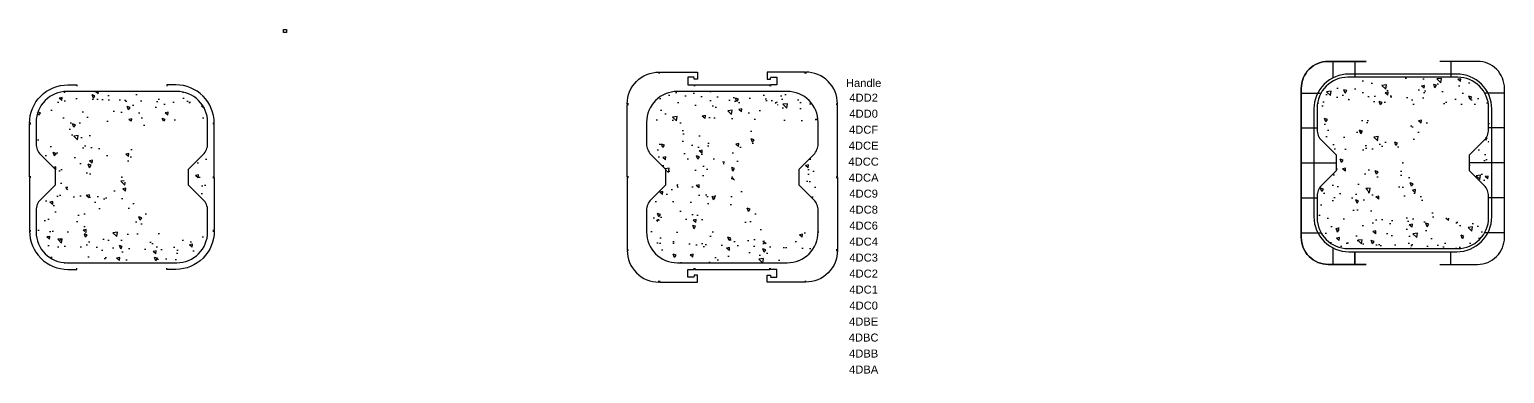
# Model space of a CAD drawing. Header units: millimetres. Extents: x -7838 to 162527, y -32093 to 60038.
# Drawn here: x 114870 to 138087, y 41262 to 46685 of the extents above; entities that cross this region are included whole.
import ezdxf

# ---------------------------------------------------------------- set-up
doc = ezdxf.new("R2010")
doc.units = ezdxf.units.MM
doc.layers.add('002 - STRUCTURAL STEEL', color=4, linetype='Continuous')
doc.layers.add('AR_TVM', color=7, linetype='Continuous')
doc.layers.add('A-COLS  CUT', color=5, linetype='Continuous', lineweight=25)
doc.styles.get("Standard").update_dxf_attribs({"font": 'arial.ttf'})

# ---------------------------------------------------------------- blocks, each defined once
blk = doc.blocks.new('A$C3f6ca57f')
at = {"layer": 'AR_TVM'}
h = blk.add_hatch(dxfattribs=at)
h.set_pattern_fill('AR-CONC', color=0, scale=3, angle=90, style=0)
h.set_pattern_definition([(140, (65844.4, 14380.63), (47.8173, 546.554), [57.15, -628.65]), (85, (65844.4, 14380.6), (-573.1705, -105.7303), [45.72, -502.9218]), (190.45144, (65848.4, 14426.17), (-525.3533, 440.8237), [48.57, -534.2707]), (136.1842, (65692, 14380.6), (126.127, 813.237), [85.725, -942.975]), (186.6356, (65702.5, 14448.4), (-742.278, 712.212), [72.855, -801.407]), (81.1842, (65692, 14380.6), (-742.278, 712.212), [68.58, -754.379]), (111, (65730.1, 14456.83), (306.7956, 454.8432), [57.15, -628.65]), (56, (65730.1, 14456.8), (-552.564, 185.406), [45.72, -502.92]), (161.45144, (65755.66, 14494.73), (-245.7683, 640.2493), [48.57, -534.27]), (127.5, (65844.4, 14380.63), (-253.6651, 9.2658), [0, -496.824, 0, -510.54, 0, -504.825]), (97.5, (65844.4, 14380.63), (-300.5417, 200.459), [0, -291.084, 0, -485.394, 0, -192.405]), (57.5, (65844.4, 14210.7), (17.18623, 406.7718), [0, -190.5, 0, -594.36, 0, -788.67]), (47.5, (65844.4, 14134.5), (-76.2795, 444.3875), [0, -247.65, 0, -394.716, 0, -560.07])])
edge = h.paths.add_edge_path()
edge.add_arc((-865, -865), 486, 178.2671, 271.7329)
edge.add_arc((-865, 865), 486, 88.2671, 181.7329)
edge.add_arc((865, -865), 486, 268.2671, 361.7329)
edge.add_arc((865, 865), 486, -1.7329, 91.7329)
edge.add_line((-879, -1350), (879, -1350))
edge.add_line((-879, 1350), (879, 1350))
edge.add_line((-1350, -879), (-1350, -475))
edge.add_arc((-1119, -528), 237, 139.8017, 167.0682, ccw=False)
edge.add_line((-1300, -375), (-1050, -125))
edge.add_line((-1050, -125), (-1050, 125))
edge.add_line((-1050, 125), (-1300, 375))
edge.add_arc((-1119, 528), 237, 192.9318, 220.1983, ccw=False)
edge.add_line((-1350, 475), (-1350, 879))
edge.add_line((1350, 879), (1350, 475))
edge.add_arc((1119, 528), 237, -40.1983, -12.9318, ccw=False)
edge.add_line((1300, 375), (1050, 125))
edge.add_line((1050, 125), (1050, -125))
edge.add_line((1050, -125), (1300, -375))
edge.add_arc((1119, -528), 237, 12.9318, 40.1983, ccw=False)
edge.add_line((1350, -475), (1350, -879))
at = {"color": 0}
blk.add_point((0, 0), dxfattribs=at)
at = {"layer": 'A-COLS  CUT', "color": 0}
blk.add_lwpolyline([(1050, 125), (1281, 356, 0.198912), (1350, 523), (1350, 865, 0.414214), (865, 1350), (-865, 1350, 0.414214), (-1350, 865), (-1350, 523, 0.198912), (-1281, 356), (-1050, 125), (-1050, -125), (-1281, -356, 0.198912), (-1350, -523), (-1350, -865, 0.414214), (-865, -1350), (865, -1350, 0.414214), (1350, -865), (1350, -523, 0.198912), (1281, -356), (1050, -125)], format="xyb", close=True, dxfattribs=at)
blk = doc.blocks.new('*U245')
blk.add_lwpolyline([(-25, -25), (25, -25), (25, 25), (-25, 25)], close=True)
blk = doc.blocks.new('A$C3ed3def5')
at = {"layer": '002 - STRUCTURAL STEEL'}
for p, q in [((-1100, 1600), (-1100, 1340)), ((-755, 1600), (-755, 1400)), ((755, 1600), (755, 1400)), ((-1600, 1100), (-1340, 1100)), ((1600, 1100), (1340, 1100)), ((-1600, 550), (-1400, 550)), ((1600, 550), (1400, 550)), ((-1600, 0), (-1400, 0)), ((1600, 0), (1400, 0)), ((-1600, -550), (-1400, -550)), ((1600, -550), (1400, -550)), ((-1600, -1100), (-1340, -1100)), ((1600, -1100), (1340, -1100)), ((-1100, -1340), (-1100, -1600)), ((-755, -1400), (-755, -1600)), ((755, -1600), (755, -1400))]:
    blk.add_line(p, q, dxfattribs=at)
blk = doc.blocks.new('A$C24cb8a65')
at = {"layer": 'AR_TVM'}
h = blk.add_hatch(dxfattribs=at)
h.set_pattern_fill('AR-CONC', color=0, scale=3, angle=90, style=0)
h.set_pattern_definition([(140, (65844.4, 14380.63), (47.8173, 546.554), [57.15, -628.65]), (85, (65844.4, 14380.6), (-573.1705, -105.7303), [45.72, -502.9218]), (190.45144, (65848.4, 14426.17), (-525.3533, 440.8237), [48.57, -534.2707]), (136.1842, (65692, 14380.6), (126.127, 813.237), [85.725, -942.975]), (186.6356, (65702.5, 14448.4), (-742.278, 712.212), [72.855, -801.407]), (81.1842, (65692, 14380.6), (-742.278, 712.212), [68.58, -754.379]), (111, (65730.1, 14456.83), (306.7956, 454.8432), [57.15, -628.65]), (56, (65730.1, 14456.8), (-552.564, 185.406), [45.72, -502.92]), (161.45144, (65755.66, 14494.73), (-245.7683, 640.2493), [48.57, -534.27]), (127.5, (65844.4, 14380.63), (-253.6651, 9.2658), [0, -496.824, 0, -510.54, 0, -504.825]), (97.5, (65844.4, 14380.63), (-300.5417, 200.459), [0, -291.084, 0, -485.394, 0, -192.405]), (57.5, (65844.4, 14210.7), (17.18623, 406.7718), [0, -190.5, 0, -594.36, 0, -788.67]), (47.5, (65844.4, 14134.5), (-76.2795, 444.3875), [0, -247.65, 0, -394.716, 0, -560.07])])
edge = h.paths.add_edge_path()
edge.add_arc((-865, -865), 486, 178.2671, 271.7329)
edge.add_arc((-865, 865), 486, 88.2671, 181.7329)
edge.add_arc((865, -865), 486, 268.2671, 361.7329)
edge.add_arc((865, 865), 486, -1.7329, 91.7329)
edge.add_line((-879, -1350), (879, -1350))
edge.add_line((-879, 1350), (879, 1350))
edge.add_line((-1350, -879), (-1350, -475))
edge.add_arc((-1119, -528), 237, 139.8017, 167.0682, ccw=False)
edge.add_line((-1300, -375), (-1050, -125))
edge.add_line((-1050, -125), (-1050, 125))
edge.add_line((-1050, 125), (-1300, 375))
edge.add_arc((-1119, 528), 237, 192.9318, 220.1983, ccw=False)
edge.add_line((-1350, 475), (-1350, 879))
edge.add_line((1350, 879), (1350, 475))
edge.add_arc((1119, 528), 237, -40.1983, -12.9318, ccw=False)
edge.add_line((1300, 375), (1050, 125))
edge.add_line((1050, 125), (1050, -125))
edge.add_line((1050, -125), (1300, -375))
edge.add_arc((1119, -528), 237, 12.9318, 40.1983, ccw=False)
edge.add_line((1350, -475), (1350, -879))
at = {"color": 0}
blk.add_point((0, 0), dxfattribs=at)
for p in [(0, 0, 402), (0, 0, 2492), (0, 0, 1970), (0, 0, 1447), (0, 0, 924)]:
    blk.add_blockref('A$C3ed3def5', p)

msp = doc.modelspace()

# ---------------------------------------------------------------- linework, layer by layer
for p, q in [((135387.40734, 46182.02618, 402), (135387.40734, 46182.02618, 2492)), ((135732.40734, 45981.96163, 402), (135732.40734, 45981.96163, 2492)), ((135882.40734, 46181.96163, 402), (135882.40734, 46181.96163, 2492)), ((136487.40734, 45981.96163, 402), (136487.40734, 45981.96163, 2492)), ((137092.40734, 46181.96163, 402), (137092.40734, 46181.96163, 2492)), ((137242.40734, 45981.96163, 402), (137242.40734, 45981.96163, 2492)), ((137587.40734, 46182.02618, 402), (137587.40734, 46182.02618, 2492)), ((134887.51606, 45681.96163, 402), (134887.51606, 45681.96163, 2492)), ((138087.29863, 45681.96163, 402), (138087.29863, 45681.96163, 2492)), ((134887.51606, 45131.96163, 402), (134887.51606, 45131.96163, 2492)), ((138087.29863, 45131.96163, 402), (138087.29863, 45131.96163, 2492)), ((134887.40734, 44581.96163, 402), (134887.40734, 44581.96163, 2492)), ((138087.40734, 44581.96163, 402), (138087.40734, 44581.96163, 2492)), ((134887.51606, 44031.96163, 402), (134887.51606, 44031.96163, 2492)), ((138087.29863, 44031.96163, 402), (138087.29863, 44031.96163, 2492)), ((134887.51606, 43481.96163, 402), (134887.51606, 43481.96163, 2492)), ((138087.29863, 43481.96163, 402), (138087.29863, 43481.96163, 2492)), ((135387.40734, 42981.93033, 402), (135387.40734, 42981.93033, 2492)), ((135732.40734, 43181.96163, 402), (135732.40734, 43181.96163, 2492)), ((135882.40734, 42981.96163, 402), (135882.40734, 42981.96163, 2492)), ((136487.40734, 43181.96163, 402), (136487.40734, 43181.96163, 2492)), ((137092.40734, 42981.96163, 402), (137092.40734, 42981.96163, 2492)), ((137242.40734, 43181.96163, 402), (137242.40734, 43181.96163, 2492)), ((137587.40734, 42981.93033, 402), (137587.40734, 42981.93033, 2492))]:
    msp.add_line(p, q)
for points in [[(124298.14789, 45513.04116), (124278.14789, 45513.04116, -0.4142135624), (124778.14789, 46013.04116), (124778.14789, 45993.04116)], [(127568.14789, 45513.04116), (127588.14789, 45513.04116, 0.4142135624), (127088.14789, 46013.04116), (127088.14789, 45993.04116)], [(114890.24574, 45208.04116), (114870.24574, 45208.04116, -0.4142135624), (115474.24574, 45812.04116), (115614.24574, 45812.04116), (115614.24574, 45792.04116)], [(117758.24574, 45208.04116), (117778.24574, 45208.04116, 0.4142135624), (117174.24574, 45812.04116), (117034.24574, 45812.04116), (117034.24574, 45792.04116)], [(114890.24574, 43508.04116), (114870.24574, 43508.04116, 0.4142135624), (115474.24574, 42904.04116), (115614.24574, 42904.04116), (115614.24574, 42924.04116)], [(117758.24574, 43508.04116), (117778.24574, 43508.04116, -0.4142135624), (117174.24574, 42904.04116), (117034.24574, 42904.04116), (117034.24574, 42924.04116)], [(124298.14789, 43203.04116), (124278.14789, 43203.04116, 0.4142135624), (124778.14789, 42703.04116), (124778.14789, 42723.04116)], [(127568.14789, 43203.04116), (127588.14789, 43203.04116, -0.4142135624), (127088.14789, 42703.04116), (127088.14789, 42723.04116)]]:
    msp.add_lwpolyline(points, format="xyb")
for points in [[(124788.14789, 45993.04116), (124788.14789, 46013.04116), (125383.14789, 46013.04116), (125383.14789, 45904.04116), (125333.14789, 45904.04116), (125333.14789, 45924.04116)], [(127078.14789, 45993.04116), (127078.14789, 46013.04116), (126483.14789, 46013.04116), (126483.14789, 45904.04116), (126533.14789, 45904.04116), (126533.14789, 45924.04116)], [(125333.14789, 45933.04116), (125233.14789, 45933.04116), (125233.14789, 45812.04116), (125333.14789, 45812.04116), (125333.14789, 45792.04116)], [(125343.14789, 45792.04116), (125343.14789, 45812.04116), (126523.14789, 45812.04116), (126523.14789, 45792.04116)], [(126533.14789, 45933.04116), (126633.14789, 45933.04116), (126633.14789, 45812.04116), (126533.14789, 45812.04116), (126533.14789, 45792.04116)], [(124298.14789, 44363.04116), (124278.14789, 44363.04116), (124278.14789, 45503.04116), (124298.14789, 45503.04116)], [(127568.14789, 44363.04116), (127588.14789, 44363.04116), (127588.14789, 45503.04116), (127568.14789, 45503.04116)], [(114890.24574, 44363.04116), (114870.24574, 44363.04116), (114870.24574, 45198.04116), (114890.24574, 45198.04116)], [(117758.24574, 44363.04116), (117778.24574, 44363.04116), (117778.24574, 45198.04116), (117758.24574, 45198.04116)], [(114890.24574, 44353.04116), (114870.24574, 44353.04116), (114870.24574, 43518.04116), (114890.24574, 43518.04116)], [(117758.24574, 44353.04116), (117778.24574, 44353.04116), (117778.24574, 43518.04116), (117758.24574, 43518.04116)], [(124298.14789, 44353.04116), (124278.14789, 44353.04116), (124278.14789, 43213.04116), (124298.14789, 43213.04116)], [(127568.14789, 44353.04116), (127588.14789, 44353.04116), (127588.14789, 43213.04116), (127568.14789, 43213.04116)], [(124788.14789, 42723.04116), (124788.14789, 42703.04116), (125383.14789, 42703.04116), (125383.14789, 42812.04116), (125333.14789, 42812.04116), (125333.14789, 42792.04116)], [(125333.14789, 42783.04116), (125233.14789, 42783.04116), (125233.14789, 42904.04116), (125333.14789, 42904.04116), (125333.14789, 42924.04116)], [(125343.14789, 42924.04116), (125343.14789, 42904.04116), (126523.14789, 42904.04116), (126523.14789, 42924.04116)], [(127078.14789, 42723.04116), (127078.14789, 42703.04116), (126483.14789, 42703.04116), (126483.14789, 42812.04116), (126533.14789, 42812.04116), (126533.14789, 42792.04116)], [(126533.14789, 42783.04116), (126633.14789, 42783.04116), (126633.14789, 42904.04116), (126533.14789, 42904.04116), (126533.14789, 42924.04116)]]:
    msp.add_lwpolyline(points)
at = {"layer": '002 - STRUCTURAL STEEL'}
for p, q in [((135732.40734, 46182.03182, 402), (135732.40734, 45931.96163, 402)), ((135732.40734, 46182.03182, 2492.5), (135732.40734, 45931.96163, 2492.5)), ((135732.40734, 46182.03182, 1969.5), (135732.40734, 45931.96163, 1969.5)), ((135732.40734, 46182.03182, 1447), (135732.40734, 45931.96163, 1447)), ((135732.40734, 46182.03182, 924.5), (135732.40734, 45931.96163, 924.5)), ((137242.40734, 46182.03182, 402), (137242.40734, 45931.96163, 402)), ((137242.40734, 46182.03182, 2492.5), (137242.40734, 45931.96163, 2492.5)), ((137242.40734, 46182.03182, 1969.5), (137242.40734, 45931.96163, 1969.5)), ((137242.40734, 46182.03182, 1447), (137242.40734, 45931.96163, 1447)), ((137242.40734, 46182.03182, 924.5), (137242.40734, 45931.96163, 924.5)), ((134887.51606, 45681.96163, 402), (135197.5094, 45681.96163, 402)), ((134887.51606, 45681.96163, 2492.5), (135197.5094, 45681.96163, 2492.5)), ((134887.51606, 45681.96163, 1969.5), (135197.5094, 45681.96163, 1969.5)), ((134887.51606, 45681.96163, 1447), (135197.5094, 45681.96163, 1447)), ((134887.51606, 45681.96163, 924.5), (135197.5094, 45681.96163, 924.5)), ((138087.29863, 45681.96163, 402), (137777.30529, 45681.96163, 402)), ((138087.29863, 45681.96163, 2492.5), (137777.30529, 45681.96163, 2492.5)), ((138087.29863, 45681.96163, 1969.5), (137777.30529, 45681.96163, 1969.5)), ((138087.29863, 45681.96163, 1447), (137777.30529, 45681.96163, 1447)), ((138087.29863, 45681.96163, 924.5), (137777.30529, 45681.96163, 924.5)), ((134887.51606, 45131.96163, 402), (135137.40734, 45131.96163, 402)), ((134887.51606, 45131.96163, 2492.5), (135137.40734, 45131.96163, 2492.5)), ((134887.51606, 45131.96163, 1969.5), (135137.40734, 45131.96163, 1969.5)), ((134887.51606, 45131.96163, 1447), (135137.40734, 45131.96163, 1447)), ((134887.51606, 45131.96163, 924.5), (135137.40734, 45131.96163, 924.5)), ((138087.29863, 45131.96163, 402), (137837.40734, 45131.96163, 402)), ((138087.29863, 45131.96163, 2492.5), (137837.40734, 45131.96163, 2492.5)), ((138087.29863, 45131.96163, 1969.5), (137837.40734, 45131.96163, 1969.5)), ((138087.29863, 45131.96163, 1447), (137837.40734, 45131.96163, 1447)), ((138087.29863, 45131.96163, 924.5), (137837.40734, 45131.96163, 924.5)), ((134887.51606, 44581.96163, 402), (135437.40734, 44581.96163, 402)), ((134887.51606, 44581.96163, 2492.5), (135437.40734, 44581.96163, 2492.5)), ((134887.51606, 44581.96163, 1969.5), (135437.40734, 44581.96163, 1969.5)), ((134887.51606, 44581.96163, 1447), (135437.40734, 44581.96163, 1447)), ((134887.51606, 44581.96163, 924.5), (135437.40734, 44581.96163, 924.5)), ((138087.29863, 44581.96163, 402), (137537.40734, 44581.96163, 402)), ((138087.29863, 44581.96163, 2492.5), (137537.40734, 44581.96163, 2492.5)), ((138087.29863, 44581.96163, 1969.5), (137537.40734, 44581.96163, 1969.5)), ((138087.29863, 44581.96163, 1447), (137537.40734, 44581.96163, 1447)), ((138087.29863, 44581.96163, 924.5), (137537.40734, 44581.96163, 924.5)), ((134887.51606, 44031.96163, 402), (135137.40734, 44031.96163, 402)), ((134887.51606, 44031.96163, 2492.5), (135137.40734, 44031.96163, 2492.5)), ((134887.51606, 44031.96163, 1969.5), (135137.40734, 44031.96163, 1969.5)), ((134887.51606, 44031.96163, 1447), (135137.40734, 44031.96163, 1447)), ((134887.51606, 44031.96163, 924.5), (135137.40734, 44031.96163, 924.5)), ((138087.29863, 44031.96163, 402), (137837.40734, 44031.96163, 402)), ((138087.29863, 44031.96163, 2492.5), (137837.40734, 44031.96163, 2492.5)), ((138087.29863, 44031.96163, 1969.5), (137837.40734, 44031.96163, 1969.5)), ((138087.29863, 44031.96163, 1447), (137837.40734, 44031.96163, 1447)), ((138087.29863, 44031.96163, 924.5), (137837.40734, 44031.96163, 924.5)), ((134887.51606, 43481.96163, 402), (135197.5094, 43481.96163, 402)), ((134887.51606, 43481.96163, 2492.5), (135197.5094, 43481.96163, 2492.5)), ((134887.51606, 43481.96163, 1969.5), (135197.5094, 43481.96163, 1969.5)), ((134887.51606, 43481.96163, 1447), (135197.5094, 43481.96163, 1447)), ((134887.51606, 43481.96163, 924.5), (135197.5094, 43481.96163, 924.5)), ((138087.29863, 43481.96163, 402), (137777.30529, 43481.96163, 402)), ((138087.29863, 43481.96163, 2492.5), (137777.30529, 43481.96163, 2492.5)), ((138087.29863, 43481.96163, 1969.5), (137777.30529, 43481.96163, 1969.5)), ((138087.29863, 43481.96163, 1447), (137777.30529, 43481.96163, 1447)), ((138087.29863, 43481.96163, 924.5), (137777.30529, 43481.96163, 924.5)), ((135732.40734, 42981.89144, 402), (135732.40734, 43181.96163, 402)), ((135732.40734, 42981.89144, 2492.5), (135732.40734, 43181.96163, 2492.5)), ((135732.40734, 42981.89144, 1969.5), (135732.40734, 43181.96163, 1969.5)), ((135732.40734, 42981.89144, 1447), (135732.40734, 43181.96163, 1447)), ((135732.40734, 42981.89144, 924.5), (135732.40734, 43181.96163, 924.5)), ((137242.40734, 42981.89144, 402), (137242.40734, 43181.96163, 402)), ((137242.40734, 42981.89144, 2492.5), (137242.40734, 43181.96163, 2492.5)), ((137242.40734, 42981.89144, 1969.5), (137242.40734, 43181.96163, 1969.5)), ((137242.40734, 42981.89144, 1447), (137242.40734, 43181.96163, 1447)), ((137242.40734, 42981.89144, 924.5), (137242.40734, 43181.96163, 924.5))]:
    msp.add_line(p, q, dxfattribs=at)
for points, elevation in [([(135907.40734, 46181.96163), (135312.40734, 46181.96163, 0.4142135624), (134887.40734, 45756.96163), (134887.40734, 43406.96163, 0.4142135624), (135312.40734, 42981.96163), (135907.40734, 42981.96163)], 402), ([(135907.40734, 46181.96163), (135312.40734, 46181.96163, 0.4142135624), (134887.40734, 45756.96163), (134887.40734, 43406.96163, 0.4142135624), (135312.40734, 42981.96163), (135907.40734, 42981.96163)], 924.5), ([(135907.40734, 46181.96163), (135312.40734, 46181.96163, 0.4142135624), (134887.40734, 45756.96163), (134887.40734, 43406.96163, 0.4142135624), (135312.40734, 42981.96163), (135907.40734, 42981.96163)], 1447), ([(135907.40734, 46181.96163), (135312.40734, 46181.96163, 0.4142135624), (134887.40734, 45756.96163), (134887.40734, 43406.96163, 0.4142135624), (135312.40734, 42981.96163), (135907.40734, 42981.96163)], 1969.5), ([(135907.40734, 42981.96163), (135312.40734, 42981.96163, -0.4142135624), (134887.40734, 43406.96163), (134887.40734, 45756.96163, -0.4142135624), (135312.40734, 46181.96163), (135907.40734, 46181.96163)], 2492.5), ([(137067.40734, 42981.96163), (137662.40734, 42981.96163, 0.4142135624), (138087.40734, 43406.96163), (138087.40734, 45756.96163, 0.4142135624), (137662.40734, 46181.96163), (137067.40734, 46181.96163)], 402), ([(137067.40734, 42981.96163), (137662.40734, 42981.96163, 0.4142135624), (138087.40734, 43406.96163), (138087.40734, 45756.96163, 0.4142135624), (137662.40734, 46181.96163), (137067.40734, 46181.96163)], 924.5), ([(137067.40734, 42981.96163), (137662.40734, 42981.96163, 0.4142135624), (138087.40734, 43406.96163), (138087.40734, 45756.96163, 0.4142135624), (137662.40734, 46181.96163), (137067.40734, 46181.96163)], 1447), ([(137067.40734, 42981.96163), (137662.40734, 42981.96163, 0.4142135624), (138087.40734, 43406.96163), (138087.40734, 45756.96163, 0.4142135624), (137662.40734, 46181.96163), (137067.40734, 46181.96163)], 1969.5), ([(137067.40734, 42981.96163), (137662.40734, 42981.96163, 0.4142135624), (138087.40734, 43406.96163), (138087.40734, 45756.96163, 0.4142135624), (137662.40734, 46181.96163), (137067.40734, 46181.96163)], 2492.5)]:
    msp.add_lwpolyline(points, format="xyb", dxfattribs=dict(at, elevation=elevation))
for elevation in [237, 402]:
    msp.add_lwpolyline([(135087.40734, 45431.96163), (135087.40734, 43731.96163, 0.4142135624), (135637.40734, 43181.96163), (137337.40734, 43181.96163, 0.4142135624), (137887.40734, 43731.96163), (137887.40734, 45431.96163, 0.4142135624), (137337.40734, 45981.96163), (135637.40734, 45981.96163, 0.4142135624)], format="xyb", close=True, dxfattribs=dict(at, elevation=elevation))
for points, elevation in [([(137337.40734, 45981.96163), (135637.40734, 45981.96163)], 924.5), ([(137337.40734, 45981.96163), (135637.40734, 45981.96163)], 1447), ([(137337.40734, 45981.96163), (135637.40734, 45981.96163)], 1969.5), ([(137337.40734, 45981.96163), (135637.40734, 45981.96163)], 2492), ([(135637.40734, 43181.96163), (137337.40734, 43181.96163)], 924.5), ([(135637.40734, 43181.96163), (137337.40734, 43181.96163)], 1447), ([(135637.40734, 43181.96163), (137337.40734, 43181.96163)], 1969.5), ([(135637.40734, 43181.96163), (137337.40734, 43181.96163)], 2492)]:
    msp.add_lwpolyline(points, dxfattribs=dict(at, elevation=elevation))

# ---------------------------------------------------------------- block references
msp.add_blockref('A$C24cb8a65', (136487.40734, 44581.96163))
at = {"color": 8}
for p in [(136487.40734, 44581.96163), (116324.24574, 44358.04116), (125933.14789, 44358.04116)]:
    msp.add_blockref('A$C3f6ca57f', p, dxfattribs=at)
at = {"layer": '002 - STRUCTURAL STEEL', "xscale": -1}
msp.add_blockref('*U245', (118891.83377, 46659.75879), dxfattribs=at)

# ---------------------------------------------------------------- texts
at = {"char_height": 126, "width": 767.4024557}
for s, insert, attachment_point in [('Handle', (127999.96398, 45840.44792), 5), ('4DD2', (127999.96398, 45672.44792), 2), ('4DD0', (127999.96398, 45420.44792), 2), ('4DCF', (127999.96398, 45168.44792), 2), ('4DCE', (127999.96398, 44916.44792), 2), ('4DCC', (127999.96398, 44664.44792), 2), ('4DCA', (127999.96398, 44412.44792), 2), ('4DC9', (127999.96398, 44160.44792), 2), ('4DC8', (127999.96398, 43908.44792), 2), ('4DC6', (127999.96398, 43656.44792), 2), ('4DC4', (127999.96398, 43404.44792), 2), ('4DC3', (127999.96398, 43152.44792), 2), ('4DC2', (127999.96398, 42900.44792), 2), ('4DC1', (127999.96398, 42648.44792), 2), ('4DC0', (127999.96398, 42396.44792), 2), ('4DBE', (127999.96398, 42144.44792), 2), ('4DBC', (127999.96398, 41892.44792), 2), ('4DBB', (127999.96398, 41640.44792), 2), ('4DBA', (127999.96398, 41388.44792), 2)]:
    msp.add_mtext(s, dxfattribs=dict(at, insert=insert, attachment_point=attachment_point))

doc.saveas('drawing.dxf')
